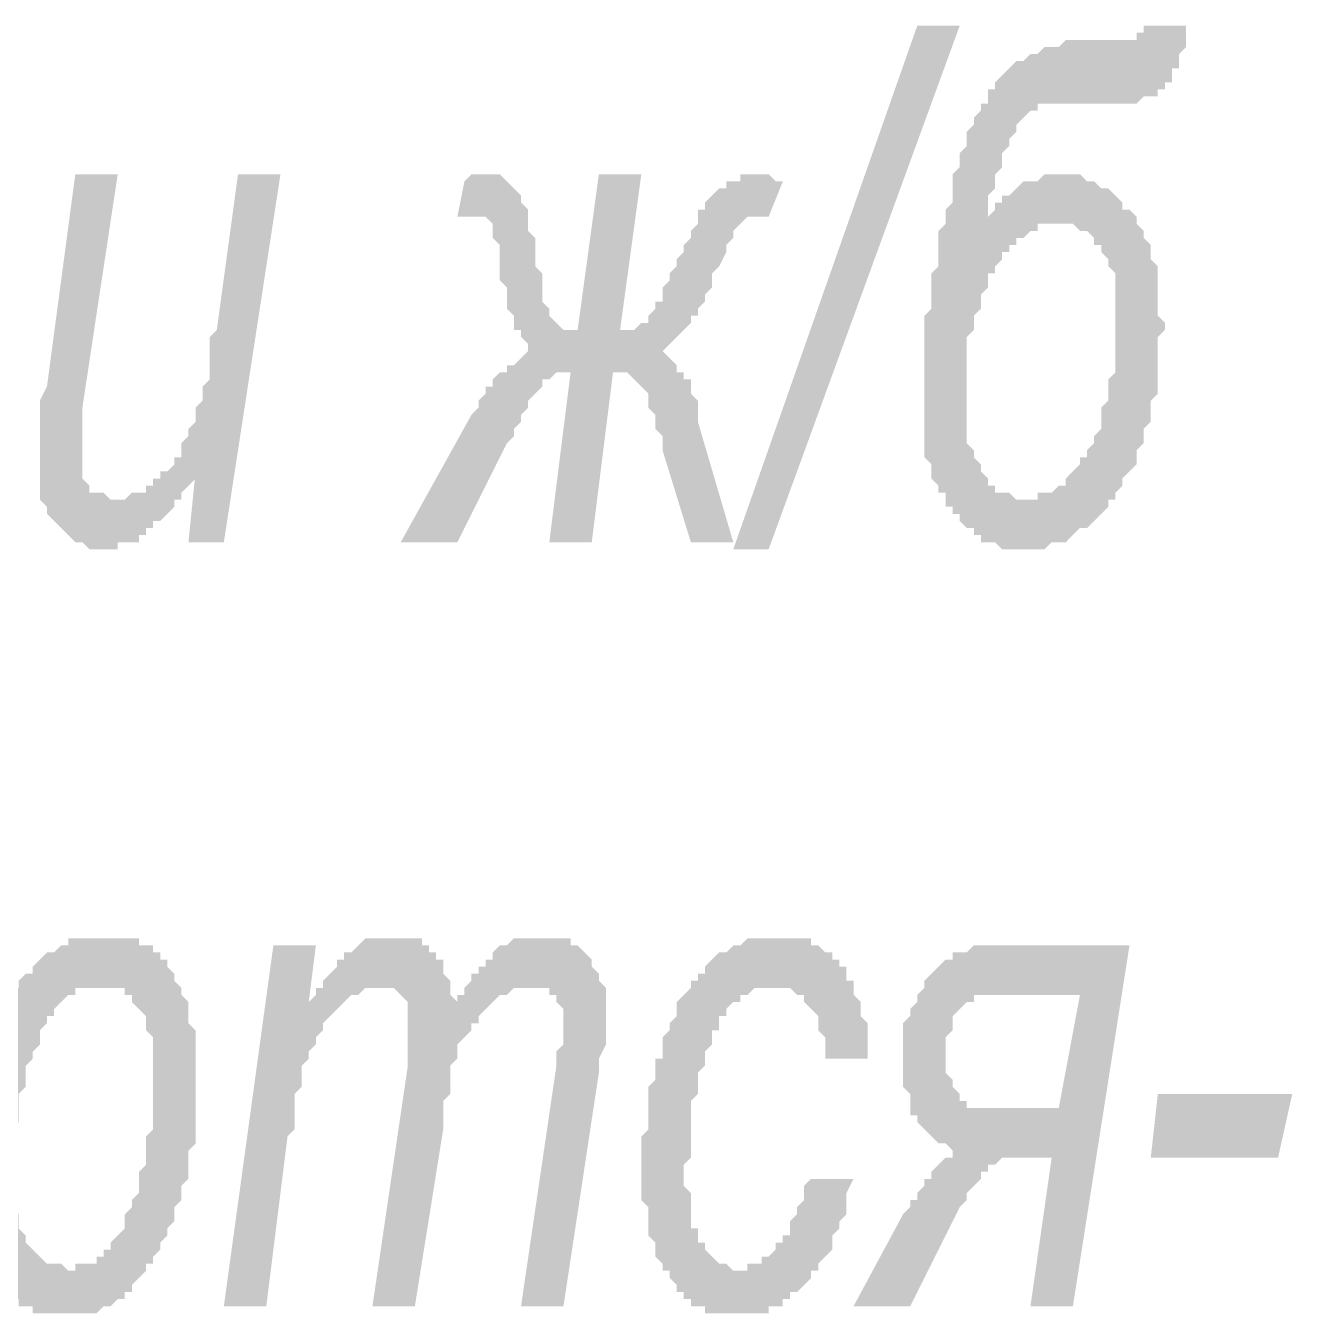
# Model space of a CAD drawing. Header units: millimetres. Extents: x 1372 to 666090, y 1285 to 31551.
# Drawn here: x 514889 to 515636, y 5129 to 5888 of the extents above; entities that cross this region are included whole.
import ezdxf

# ---------------------------------------------------------------- set-up
doc = ezdxf.new("R2010")
doc.units = ezdxf.units.MM
doc.layers.add('PDF _75-АЗ Штамп', color=7, linetype='Continuous')

msp = doc.modelspace()

# ---------------------------------------------------------------- hatches: boundary and pattern name
at = {"layer": 'PDF _75-АЗ Штамп', "transparency": 33554559}
h = msp.add_hatch(color=256, dxfattribs=at)
h.paths.add_polyline_path([(515548.53, 5888.28), (515573.56, 5888.28), (515573.56, 5884.11), (515573.56, 5875.77), (515569.39, 5871.6), (515569.39, 5867.42), (515569.39, 5863.25), (515565.22, 5863.25), (515565.22, 5859.08), (515565.22, 5854.91), (515561.05, 5854.91), (515561.05, 5850.74), (515556.88, 5850.74), (515556.88, 5850.74), (515556.88, 5846.57), (515552.71, 5846.57), (515548.53, 5846.57), (515548.53, 5846.57), (515544.36, 5842.4), (515540.19, 5842.4), (515540.19, 5842.4), (515536.02, 5842.4), (515531.85, 5842.4), (515527.68, 5842.4), (515502.65, 5842.4), (515498.48, 5842.4), (515498.48, 5842.4), (515494.31, 5842.4), (515490.14, 5842.4), (515485.97, 5842.4), (515485.97, 5838.23), (515481.8, 5838.23), (515481.8, 5838.23), (515477.62, 5834.05), (515477.62, 5834.05), (515473.45, 5829.88), (515473.45, 5825.71), (515469.28, 5821.54), (515469.28, 5821.54), (515469.28, 5817.37), (515469.28, 5817.37), (515465.11, 5813.2), (515465.11, 5809.03), (515465.11, 5809.03), (515465.11, 5804.86), (515460.94, 5800.69), (515460.94, 5796.51), (515460.94, 5792.34), (515456.77, 5788.17), (515456.77, 5779.83), (515456.77, 5775.66), (515452.6, 5775.66), (515456.77, 5775.66), (515460.94, 5779.83), (515460.94, 5784), (515465.11, 5784), (515465.11, 5788.17), (515469.28, 5788.17), (515473.45, 5792.34), (515473.45, 5792.34), (515477.62, 5796.51), (515477.62, 5796.51), (515481.8, 5796.51), (515481.8, 5796.51), (515485.97, 5796.51), (515490.14, 5800.69), (515494.31, 5800.69), (515494.31, 5800.69), (515498.48, 5800.69), (515498.48, 5800.69), (515502.65, 5800.69), (515502.65, 5800.69), (515506.82, 5800.69), (515510.99, 5800.69), (515510.99, 5800.69), (515515.16, 5796.51), (515519.34, 5796.51), (515519.34, 5796.51), (515523.51, 5792.34), (515523.51, 5792.34), (515527.68, 5792.34), (515531.85, 5788.17), (515531.85, 5788.17), (515536.02, 5784), (515536.02, 5779.83), (515540.19, 5779.83), (515540.19, 5779.83), (515544.36, 5775.66), (515544.36, 5771.49), (515544.36, 5771.49), (515548.53, 5767.32), (515548.53, 5763.14), (515548.53, 5763.14), (515552.71, 5758.97), (515552.71, 5754.8), (515552.71, 5750.63), (515556.88, 5746.46), (515556.88, 5742.29), (515556.88, 5738.12), (515556.88, 5733.95), (515556.88, 5729.78), (515556.88, 5725.6), (515556.88, 5721.43), (515556.88, 5717.26), (515561.05, 5713.09), (515561.05, 5708.92), (515556.88, 5704.75), (515556.88, 5700.58), (515556.88, 5696.41), (515556.88, 5692.23), (515556.88, 5688.06), (515556.88, 5688.06), (515556.88, 5683.89), (515556.88, 5679.72), (515556.88, 5675.55), (515556.88, 5671.38), (515552.71, 5667.21), (515552.71, 5663.04), (515552.71, 5658.87), (515552.71, 5654.69), (515548.53, 5650.52), (515548.53, 5646.35), (515548.53, 5646.35), (515548.53, 5642.18), (515544.36, 5638.01), (515544.36, 5633.84), (515544.36, 5629.67), (515540.19, 5625.5), (515540.19, 5625.5), (515536.02, 5621.32), (515536.02, 5621.32), (515536.02, 5617.15), (515531.85, 5612.98), (515531.85, 5608.81), (515527.68, 5608.81), (515527.68, 5604.64), (515523.51, 5600.47), (515523.51, 5600.47), (515519.34, 5596.3), (515519.34, 5596.3), (515515.16, 5592.13), (515510.99, 5592.13), (515510.99, 5592.13), (515506.82, 5587.96), (515506.82, 5587.96), (515502.65, 5583.78), (515498.48, 5583.78), (515498.48, 5583.78), (515494.31, 5583.78), (515494.31, 5583.78), (515490.14, 5579.61), (515485.97, 5579.61), (515481.8, 5579.61), (515481.8, 5579.61), (515477.62, 5579.61), (515473.45, 5579.61), (515473.45, 5579.61), (515469.28, 5579.61), (515465.11, 5579.61), (515460.94, 5583.78), (515460.94, 5583.78), (515456.77, 5583.78), (515452.6, 5583.78), (515452.6, 5587.96), (515448.43, 5587.96), (515448.43, 5592.13), (515444.25, 5592.13), (515444.25, 5592.13), (515440.08, 5596.3), (515440.08, 5600.47), (515435.91, 5600.47), (515435.91, 5604.64), (515431.74, 5604.64), (515431.74, 5608.81), (515431.74, 5612.98), (515427.57, 5612.98), (515427.57, 5617.15), (515423.4, 5621.32), (515423.4, 5625.5), (515423.4, 5629.67), (515423.4, 5629.67), (515419.23, 5633.84), (515419.23, 5638.01), (515419.23, 5642.18), (515419.23, 5646.35), (515419.23, 5650.52), (515419.23, 5654.69), (515419.23, 5658.87), (515419.23, 5663.04), (515419.23, 5667.21), (515419.23, 5671.38), (515419.23, 5675.55), (515419.23, 5675.55), (515419.23, 5679.72), (515419.23, 5683.89), (515419.23, 5688.06), (515419.23, 5692.23), (515419.23, 5696.41), (515419.23, 5700.58), (515419.23, 5700.58), (515419.23, 5704.75), (515419.23, 5708.92), (515419.23, 5713.09), (515419.23, 5717.26), (515423.4, 5721.43), (515423.4, 5725.6), (515423.4, 5729.78), (515423.4, 5733.95), (515423.4, 5738.12), (515423.4, 5742.29), (515427.57, 5746.46), (515427.57, 5750.63), (515427.57, 5754.8), (515427.57, 5758.97), (515427.57, 5767.32), (515431.74, 5771.49), (515431.74, 5775.66), (515431.74, 5779.83), (515435.91, 5784), (515435.91, 5788.17), (515435.91, 5792.34), (515435.91, 5800.69), (515440.08, 5804.86), (515440.08, 5809.03), (515440.08, 5813.2), (515444.25, 5817.37), (515444.25, 5821.54), (515444.25, 5825.71), (515448.43, 5829.88), (515448.43, 5829.88), (515448.43, 5834.05), (515452.6, 5838.23), (515452.6, 5842.4), (515456.77, 5842.4), (515456.77, 5846.57), (515456.77, 5850.74), (515460.94, 5850.74), (515460.94, 5854.91), (515460.94, 5854.91), (515465.11, 5859.08), (515465.11, 5859.08), (515465.11, 5859.08), (515469.28, 5863.25), (515469.28, 5863.25), (515473.45, 5867.42), (515473.45, 5867.42), (515477.62, 5867.42), (515481.8, 5871.6), (515481.8, 5871.6), (515485.97, 5871.6), (515490.14, 5875.77), (515490.14, 5875.77), (515494.31, 5875.77), (515498.48, 5875.77), (515498.48, 5875.77), (515502.65, 5879.94), (515506.82, 5879.94), (515510.99, 5879.94), (515510.99, 5879.94), (515510.99, 5879.94), (515536.02, 5879.94), (515540.19, 5879.94), (515540.19, 5879.94), (515544.36, 5879.94), (515544.36, 5884.11), (515548.53, 5884.11), (515548.53, 5888.28)], flags=0)
h.paths.add_polyline_path([(515531.85, 5713.09), (515531.85, 5717.26), (515531.85, 5721.43), (515531.85, 5725.6), (515531.85, 5729.78), (515531.85, 5733.95), (515531.85, 5738.12), (515531.85, 5742.29), (515527.68, 5746.46), (515527.68, 5746.46), (515527.68, 5750.63), (515523.51, 5754.8), (515523.51, 5754.8), (515523.51, 5758.97), (515519.34, 5758.97), (515519.34, 5763.14), (515515.16, 5767.32), (515515.16, 5767.32), (515510.99, 5767.32), (515506.82, 5771.49), (515506.82, 5771.49), (515502.65, 5771.49), (515498.48, 5771.49), (515498.48, 5771.49), (515494.31, 5771.49), (515494.31, 5771.49), (515490.14, 5771.49), (515485.97, 5771.49), (515485.97, 5767.32), (515481.8, 5767.32), (515481.8, 5767.32), (515477.62, 5763.14), (515473.45, 5763.14), (515473.45, 5758.97), (515469.28, 5758.97), (515469.28, 5754.8), (515465.11, 5754.8), (515465.11, 5750.63), (515460.94, 5746.46), (515460.94, 5742.29), (515456.77, 5742.29), (515456.77, 5738.12), (515456.77, 5738.12), (515456.77, 5733.95), (515452.6, 5729.78), (515452.6, 5725.6), (515452.6, 5721.43), (515448.43, 5717.26), (515448.43, 5717.26), (515448.43, 5713.09), (515448.43, 5708.92), (515444.25, 5704.75), (515444.25, 5700.58), (515444.25, 5696.41), (515444.25, 5692.23), (515444.25, 5688.06), (515444.25, 5683.89), (515444.25, 5679.72), (515444.25, 5675.55), (515444.25, 5671.38), (515444.25, 5667.21), (515444.25, 5663.04), (515444.25, 5658.87), (515444.25, 5654.69), (515444.25, 5650.52), (515444.25, 5646.35), (515444.25, 5642.18), (515448.43, 5638.01), (515448.43, 5638.01), (515448.43, 5633.84), (515452.6, 5629.67), (515452.6, 5625.5), (515452.6, 5625.5), (515456.77, 5621.32), (515456.77, 5617.15), (515460.94, 5617.15), (515460.94, 5612.98), (515465.11, 5612.98), (515469.28, 5612.98), (515469.28, 5612.98), (515473.45, 5608.81), (515477.62, 5608.81), (515477.62, 5608.81), (515481.8, 5608.81), (515485.97, 5608.81), (515485.97, 5612.98), (515490.14, 5612.98), (515490.14, 5612.98), (515494.31, 5612.98), (515498.48, 5617.15), (515498.48, 5617.15), (515502.65, 5617.15), (515502.65, 5621.32), (515506.82, 5625.5), (515506.82, 5625.5), (515510.99, 5629.67), (515510.99, 5633.84), (515515.16, 5633.84), (515515.16, 5638.01), (515519.34, 5642.18), (515519.34, 5642.18), (515519.34, 5646.35), (515523.51, 5650.52), (515523.51, 5654.69), (515523.51, 5658.87), (515523.51, 5663.04), (515527.68, 5667.21), (515527.68, 5671.38), (515527.68, 5675.55), (515527.68, 5679.72), (515531.85, 5683.89), (515531.85, 5688.06), (515531.85, 5688.06), (515531.85, 5692.23), (515531.85, 5696.41), (515531.85, 5700.58), (515531.85, 5704.75), (515531.85, 5708.92), (515531.85, 5713.09)], flags=0)
for points in [[(514989.6, 5625.5), (514989.6, 5621.32), (514985.42, 5617.15), (514981.25, 5612.98), (514981.25, 5608.81), (514977.08, 5608.81), (514977.08, 5604.64), (514972.91, 5600.47), (514972.91, 5600.47), (514968.74, 5596.3), (514964.57, 5596.3), (514964.57, 5592.13), (514960.4, 5592.13), (514960.4, 5587.96), (514956.23, 5587.96), (514956.23, 5583.78), (514952.06, 5583.78), (514947.88, 5583.78), (514947.88, 5583.78), (514943.71, 5583.78), (514943.71, 5579.61), (514939.54, 5579.61), (514939.54, 5579.61), (514935.37, 5579.61), (514935.37, 5579.61), (514931.2, 5579.61), (514927.03, 5579.61), (514927.03, 5579.61), (514922.86, 5583.78), (514918.69, 5583.78), (514918.69, 5583.78), (514914.51, 5587.96), (514914.51, 5587.96), (514910.34, 5592.13), (514910.34, 5592.13), (514906.17, 5596.3), (514906.17, 5596.3), (514902, 5600.47), (514902, 5604.64), (514897.83, 5608.81), (514897.83, 5612.98), (514897.83, 5612.98), (514897.83, 5617.15), (514897.83, 5621.32), (514897.83, 5625.5), (514897.83, 5629.67), (514897.83, 5633.84), (514897.83, 5633.84), (514897.83, 5638.01), (514897.83, 5642.18), (514897.83, 5646.35), (514897.83, 5650.52), (514897.83, 5654.69), (514897.83, 5658.87), (514897.83, 5663.04), (514897.83, 5667.21), (514902, 5675.55), (514902, 5675.55), (514918.69, 5800.69), (514943.71, 5800.69), (514922.86, 5663.04), (514922.86, 5658.87), (514922.86, 5654.69), (514922.86, 5650.52), (514922.86, 5646.35), (514922.86, 5642.18), (514922.86, 5638.01), (514922.86, 5638.01), (514922.86, 5629.67), (514922.86, 5625.5), (514922.86, 5625.5), (514922.86, 5621.32), (514927.03, 5617.15), (514927.03, 5617.15), (514927.03, 5612.98), (514931.2, 5612.98), (514935.37, 5612.98), (514935.37, 5612.98), (514939.54, 5608.81), (514943.71, 5608.81), (514943.71, 5608.81), (514947.88, 5608.81), (514952.06, 5612.98), (514952.06, 5612.98), (514956.23, 5612.98), (514960.4, 5612.98), (514960.4, 5617.15), (514964.57, 5617.15), (514964.57, 5621.32), (514968.74, 5621.32), (514968.74, 5625.5), (514972.91, 5625.5), (514977.08, 5629.67), (514977.08, 5633.84), (514981.25, 5633.84), (514981.25, 5638.01), (514981.25, 5642.18), (514985.42, 5646.35), (514985.42, 5646.35), (514985.42, 5650.52), (514989.6, 5654.69), (514989.6, 5658.87), (514989.6, 5663.04), (514993.77, 5667.21), (514993.77, 5667.21), (514993.77, 5671.38), (514993.77, 5675.55), (514993.77, 5675.55), (514997.94, 5679.72), (514997.94, 5683.89), (514997.94, 5688.06), (514997.94, 5692.23), (514997.94, 5696.41), (514997.94, 5704.75), (515002.11, 5708.92), (515014.62, 5800.69), (515039.65, 5800.69), (515006.28, 5583.78), (514985.42, 5583.78)], [(515227.35, 5800.69), (515252.38, 5800.69), (515239.87, 5708.92), (515244.04, 5708.92), (515244.04, 5708.92), (515248.21, 5708.92), (515248.21, 5708.92), (515252.38, 5713.09), (515256.55, 5713.09), (515256.55, 5717.26), (515256.55, 5717.26), (515260.72, 5721.43), (515260.72, 5721.43), (515260.72, 5725.6), (515264.89, 5725.6), (515264.89, 5729.78), (515264.89, 5733.95), (515269.06, 5738.12), (515269.06, 5742.29), (515273.24, 5746.46), (515273.24, 5750.63), (515277.41, 5754.8), (515277.41, 5758.97), (515281.58, 5763.14), (515281.58, 5767.32), (515285.75, 5771.49), (515285.75, 5775.66), (515285.75, 5779.83), (515289.92, 5779.83), (515289.92, 5784), (515294.09, 5788.17), (515294.09, 5788.17), (515298.26, 5792.34), (515298.26, 5792.34), (515298.26, 5792.34), (515302.43, 5792.34), (515302.43, 5796.51), (515306.61, 5796.51), (515310.78, 5796.51), (515310.78, 5800.69), (515314.95, 5800.69), (515319.12, 5800.69), (515319.12, 5800.69), (515323.29, 5800.69), (515323.29, 5800.69), (515327.46, 5800.69), (515331.63, 5796.51), (515331.63, 5796.51), (515335.8, 5796.51), (515327.46, 5775.66), (515327.46, 5775.66), (515323.29, 5775.66), (515319.12, 5775.66), (515319.12, 5775.66), (515319.12, 5775.66), (515314.95, 5775.66), (515314.95, 5775.66), (515310.78, 5771.49), (515310.78, 5771.49), (515306.61, 5767.32), (515306.61, 5767.32), (515306.61, 5763.14), (515302.43, 5758.97), (515302.43, 5758.97), (515302.43, 5754.8), (515298.26, 5746.46), (515298.26, 5746.46), (515294.09, 5742.29), (515294.09, 5738.12), (515294.09, 5733.95), (515289.92, 5729.78), (515289.92, 5725.6), (515285.75, 5721.43), (515285.75, 5717.26), (515281.58, 5717.26), (515281.58, 5713.09), (515277.41, 5708.92), (515277.41, 5708.92), (515273.24, 5704.75), (515273.24, 5704.75), (515269.06, 5700.58), (515269.06, 5700.58), (515264.89, 5696.41), (515264.89, 5696.41), (515260.72, 5696.41), (515264.89, 5696.41), (515269.06, 5692.23), (515269.06, 5692.23), (515273.24, 5688.06), (515273.24, 5683.89), (515273.24, 5683.89), (515277.41, 5683.89), (515277.41, 5679.72), (515281.58, 5679.72), (515281.58, 5675.55), (515281.58, 5671.38), (515285.75, 5667.21), (515285.75, 5663.04), (515285.75, 5658.87), (515285.75, 5654.69), (515306.61, 5583.78), (515281.58, 5583.78), (515264.89, 5638.01), (515264.89, 5646.35), (515260.72, 5650.52), (515260.72, 5654.69), (515260.72, 5658.87), (515256.55, 5663.04), (515256.55, 5667.21), (515256.55, 5667.21), (515256.55, 5671.38), (515252.38, 5675.55), (515252.38, 5675.55), (515252.38, 5675.55), (515248.21, 5679.72), (515248.21, 5679.72), (515244.04, 5683.89), (515239.87, 5683.89), (515239.87, 5683.89), (515235.7, 5683.89), (515223.18, 5583.78), (515198.15, 5583.78), (515210.67, 5683.89), (515210.67, 5683.89), (515206.5, 5683.89), (515202.33, 5683.89), (515202.33, 5683.89), (515198.15, 5679.72), (515198.15, 5679.72), (515193.98, 5679.72), (515193.98, 5675.55), (515193.98, 5675.55), (515189.81, 5671.38), (515189.81, 5671.38), (515185.64, 5667.21), (515185.64, 5663.04), (515181.47, 5658.87), (515181.47, 5654.69), (515177.3, 5650.52), (515177.3, 5646.35), (515173.13, 5642.18), (515143.93, 5583.78), (515110.56, 5583.78), (515152.27, 5658.87), (515152.27, 5658.87), (515156.44, 5663.04), (515156.44, 5667.21), (515160.61, 5671.38), (515160.61, 5675.55), (515164.79, 5675.55), (515164.79, 5679.72), (515168.96, 5683.89), (515173.13, 5683.89), (515173.13, 5688.06), (515177.3, 5688.06), (515177.3, 5688.06), (515181.47, 5692.23), (515181.47, 5692.23), (515185.64, 5696.41), (515185.64, 5696.41), (515189.81, 5696.41), (515185.64, 5696.41), (515185.64, 5700.58), (515181.47, 5704.75), (515181.47, 5708.92), (515177.3, 5708.92), (515177.3, 5713.09), (515177.3, 5713.09), (515177.3, 5717.26), (515173.13, 5721.43), (515173.13, 5721.43), (515173.13, 5725.6), (515173.13, 5729.78), (515173.13, 5733.95), (515168.96, 5738.12), (515168.96, 5742.29), (515168.96, 5750.63), (515168.96, 5754.8), (515168.96, 5758.97), (515164.79, 5763.14), (515164.79, 5767.32), (515164.79, 5771.49), (515164.79, 5771.49), (515160.61, 5775.66), (515160.61, 5775.66), (515156.44, 5775.66), (515156.44, 5775.66), (515152.27, 5775.66), (515148.1, 5775.66), (515143.93, 5775.66), (515148.1, 5796.51), (515152.27, 5800.69), (515152.27, 5800.69), (515156.44, 5800.69), (515160.61, 5800.69), (515160.61, 5800.69), (515164.79, 5800.69), (515168.96, 5800.69), (515168.96, 5800.69), (515173.13, 5796.51), (515173.13, 5796.51), (515177.3, 5792.34), (515177.3, 5792.34), (515181.47, 5788.17), (515181.47, 5788.17), (515181.47, 5784), (515185.64, 5779.83), (515185.64, 5779.83), (515185.64, 5775.66), (515185.64, 5771.49), (515185.64, 5767.32), (515189.81, 5763.14), (515189.81, 5754.8), (515189.81, 5750.63), (515189.81, 5746.46), (515193.98, 5742.29), (515193.98, 5738.12), (515193.98, 5733.95), (515193.98, 5729.78), (515193.98, 5725.6), (515198.15, 5721.43), (515198.15, 5717.26), (515198.15, 5717.26), (515198.15, 5717.26), (515202.33, 5713.09), (515202.33, 5713.09), (515206.5, 5708.92), (515206.5, 5708.92), (515210.67, 5708.92), (515214.84, 5708.92), (515214.84, 5708.92)], [(515006.28, 5133.3), (515035.48, 5346.03), (515060.51, 5346.03), (515056.33, 5312.66), (515060.51, 5316.83), (515060.51, 5321), (515064.68, 5321), (515064.68, 5325.17), (515068.85, 5329.34), (515068.85, 5329.34), (515073.02, 5333.51), (515073.02, 5337.68), (515077.19, 5337.68), (515077.19, 5341.86), (515081.36, 5341.86), (515081.36, 5341.86), (515085.53, 5346.03), (515085.53, 5346.03), (515089.7, 5350.2), (515093.88, 5350.2), (515093.88, 5350.2), (515098.05, 5350.2), (515102.22, 5350.2), (515102.22, 5350.2), (515106.39, 5350.2), (515110.56, 5350.2), (515114.73, 5350.2), (515114.73, 5350.2), (515118.9, 5350.2), (515123.07, 5350.2), (515123.07, 5346.03), (515127.24, 5346.03), (515127.24, 5341.86), (515131.42, 5341.86), (515131.42, 5337.68), (515135.59, 5337.68), (515135.59, 5333.51), (515135.59, 5329.34), (515139.76, 5325.17), (515139.76, 5321), (515139.76, 5316.83), (515143.93, 5312.66), (515143.93, 5312.66), (515143.93, 5316.83), (515148.1, 5316.83), (515148.1, 5321), (515152.27, 5325.17), (515152.27, 5329.34), (515156.44, 5329.34), (515156.44, 5333.51), (515160.61, 5333.51), (515160.61, 5337.68), (515164.79, 5337.68), (515164.79, 5341.86), (515164.79, 5341.86), (515168.96, 5346.03), (515173.13, 5346.03), (515173.13, 5346.03), (515177.3, 5350.2), (515181.47, 5350.2), (515181.47, 5350.2), (515185.64, 5350.2), (515189.81, 5350.2), (515189.81, 5350.2), (515193.98, 5350.2), (515198.15, 5350.2), (515198.15, 5350.2), (515202.33, 5350.2), (515206.5, 5350.2), (515210.67, 5350.2), (515210.67, 5346.03), (515214.84, 5346.03), (515214.84, 5346.03), (515219.01, 5341.86), (515219.01, 5341.86), (515223.18, 5337.68), (515223.18, 5337.68), (515223.18, 5333.51), (515227.35, 5329.34), (515227.35, 5325.17), (515227.35, 5325.17), (515231.52, 5321), (515231.52, 5316.83), (515231.52, 5312.66), (515231.52, 5308.49), (515231.52, 5304.32), (515231.52, 5300.14), (515231.52, 5295.97), (515231.52, 5295.97), (515231.52, 5291.8), (515231.52, 5287.63), (515227.35, 5279.29), (515227.35, 5275.12), (515227.35, 5270.95), (515227.35, 5270.95), (515206.5, 5133.3), (515181.47, 5133.3), (515202.33, 5275.12), (515202.33, 5279.29), (515202.33, 5283.46), (515206.5, 5287.63), (515206.5, 5291.8), (515206.5, 5295.97), (515206.5, 5300.14), (515206.5, 5300.14), (515206.5, 5304.32), (515206.5, 5308.49), (515202.33, 5312.66), (515202.33, 5312.66), (515202.33, 5316.83), (515198.15, 5316.83), (515198.15, 5321), (515193.98, 5321), (515189.81, 5321), (515185.64, 5321), (515185.64, 5321), (515185.64, 5321), (515181.47, 5321), (515181.47, 5321), (515177.3, 5321), (515173.13, 5316.83), (515173.13, 5316.83), (515168.96, 5316.83), (515164.79, 5312.66), (515164.79, 5312.66), (515160.61, 5308.49), (515160.61, 5308.49), (515156.44, 5304.32), (515156.44, 5300.14), (515152.27, 5300.14), (515152.27, 5295.97), (515148.1, 5291.8), (515148.1, 5291.8), (515143.93, 5287.63), (515143.93, 5287.63), (515143.93, 5283.46), (515143.93, 5279.29), (515143.93, 5279.29), (515139.76, 5275.12), (515139.76, 5270.95), (515139.76, 5266.77), (515139.76, 5262.6), (515139.76, 5258.43), (515135.59, 5254.26), (515135.59, 5250.09), (515135.59, 5245.92), (515135.59, 5241.75), (515135.59, 5237.58), (515118.9, 5133.3), (515093.88, 5133.3), (515114.73, 5275.12), (515114.73, 5283.46), (515114.73, 5287.63), (515114.73, 5291.8), (515114.73, 5295.97), (515114.73, 5295.97), (515114.73, 5300.14), (515114.73, 5304.32), (515114.73, 5308.49), (515114.73, 5308.49), (515114.73, 5312.66), (515110.56, 5316.83), (515110.56, 5316.83), (515106.39, 5321), (515106.39, 5321), (515102.22, 5321), (515098.05, 5321), (515098.05, 5321), (515093.88, 5321), (515093.88, 5321), (515089.7, 5321), (515085.53, 5316.83), (515085.53, 5316.83), (515081.36, 5316.83), (515077.19, 5312.66), (515077.19, 5312.66), (515073.02, 5308.49), (515073.02, 5308.49), (515068.85, 5304.32), (515068.85, 5304.32), (515064.68, 5300.14), (515064.68, 5295.97), (515060.51, 5291.8), (515060.51, 5291.8), (515060.51, 5287.63), (515056.33, 5283.46), (515056.33, 5283.46), (515056.33, 5279.29), (515052.16, 5275.12), (515052.16, 5270.95), (515052.16, 5266.77), (515052.16, 5266.77), (515052.16, 5262.6), (515047.99, 5258.43), (515047.99, 5254.26), (515047.99, 5250.09), (515047.99, 5241.75), (515047.99, 5237.58), (515043.82, 5233.41), (515043.82, 5233.41), (515031.31, 5133.3)], [(515352.49, 5208.38), (515377.52, 5208.38), (515373.34, 5200.04), (515373.34, 5195.86), (515373.34, 5191.69), (515373.34, 5187.52), (515369.17, 5183.35), (515369.17, 5183.35), (515369.17, 5179.18), (515365, 5175.01), (515365, 5170.84), (515365, 5166.67), (515360.83, 5162.49), (515360.83, 5162.49), (515356.66, 5158.32), (515356.66, 5154.15), (515352.49, 5154.15), (515352.49, 5149.98), (515352.49, 5149.98), (515348.32, 5145.81), (515348.32, 5145.81), (515344.15, 5141.64), (515339.98, 5141.64), (515339.98, 5137.47), (515335.8, 5137.47), (515335.8, 5133.3), (515331.63, 5133.3), (515327.46, 5133.3), (515327.46, 5129.13), (515323.29, 5129.13), (515319.12, 5129.13), (515319.12, 5129.13), (515314.95, 5129.13), (515310.78, 5129.13), (515310.78, 5129.13), (515306.61, 5129.13), (515306.61, 5129.13), (515302.43, 5129.13), (515298.26, 5129.13), (515298.26, 5129.13), (515294.09, 5129.13), (515289.92, 5129.13), (515289.92, 5133.3), (515285.75, 5133.3), (515281.58, 5133.3), (515281.58, 5137.47), (515277.41, 5137.47), (515277.41, 5141.64), (515273.24, 5141.64), (515273.24, 5145.81), (515269.06, 5149.98), (515269.06, 5149.98), (515269.06, 5154.15), (515264.89, 5154.15), (515264.89, 5158.32), (515260.72, 5162.49), (515260.72, 5166.67), (515260.72, 5166.67), (515260.72, 5170.84), (515256.55, 5175.01), (515256.55, 5179.18), (515256.55, 5183.35), (515256.55, 5187.52), (515256.55, 5191.69), (515252.38, 5195.86), (515252.38, 5200.04), (515252.38, 5204.21), (515252.38, 5208.38), (515252.38, 5212.55), (515252.38, 5212.55), (515252.38, 5216.72), (515252.38, 5220.89), (515252.38, 5225.06), (515252.38, 5229.23), (515252.38, 5233.41), (515256.55, 5237.58), (515256.55, 5241.75), (515256.55, 5245.92), (515256.55, 5250.09), (515256.55, 5254.26), (515256.55, 5258.43), (515256.55, 5262.6), (515260.72, 5266.77), (515260.72, 5270.95), (515260.72, 5275.12), (515260.72, 5279.29), (515264.89, 5279.29), (515264.89, 5283.46), (515264.89, 5287.63), (515264.89, 5291.8), (515269.06, 5295.97), (515269.06, 5300.14), (515269.06, 5300.14), (515273.24, 5304.32), (515273.24, 5308.49), (515273.24, 5312.66), (515277.41, 5316.83), (515277.41, 5316.83), (515281.58, 5321), (515281.58, 5325.17), (515285.75, 5325.17), (515285.75, 5329.34), (515289.92, 5329.34), (515289.92, 5333.51), (515289.92, 5333.51), (515294.09, 5337.68), (515294.09, 5337.68), (515298.26, 5341.86), (515302.43, 5341.86), (515302.43, 5341.86), (515306.61, 5346.03), (515310.78, 5346.03), (515310.78, 5346.03), (515314.95, 5350.2), (515319.12, 5350.2), (515319.12, 5350.2), (515323.29, 5350.2), (515327.46, 5350.2), (515327.46, 5350.2), (515331.63, 5350.2), (515331.63, 5350.2), (515335.8, 5350.2), (515339.98, 5350.2), (515344.15, 5350.2), (515344.15, 5350.2), (515348.32, 5350.2), (515352.49, 5350.2), (515352.49, 5346.03), (515356.66, 5346.03), (515356.66, 5346.03), (515360.83, 5341.86), (515365, 5341.86), (515365, 5337.68), (515369.17, 5337.68), (515369.17, 5333.51), (515373.34, 5333.51), (515373.34, 5329.34), (515373.34, 5325.17), (515377.52, 5325.17), (515377.52, 5321), (515377.52, 5316.83), (515381.69, 5312.66), (515381.69, 5308.49), (515381.69, 5304.32), (515381.69, 5304.32), (515385.86, 5300.14), (515385.86, 5295.97), (515385.86, 5291.8), (515385.86, 5287.63), (515385.86, 5283.46), (515385.86, 5279.29), (515360.83, 5279.29), (515360.83, 5283.46), (515360.83, 5287.63), (515360.83, 5291.8), (515356.66, 5295.97), (515356.66, 5300.14), (515356.66, 5304.32), (515356.66, 5304.32), (515352.49, 5308.49), (515352.49, 5308.49), (515348.32, 5312.66), (515348.32, 5316.83), (515344.15, 5316.83), (515344.15, 5316.83), (515339.98, 5321), (515335.8, 5321), (515335.8, 5321), (515331.63, 5321), (515331.63, 5321), (515327.46, 5321), (515323.29, 5321), (515323.29, 5321), (515319.12, 5321), (515314.95, 5316.83), (515314.95, 5316.83), (515310.78, 5316.83), (515310.78, 5312.66), (515306.61, 5312.66), (515302.43, 5308.49), (515302.43, 5308.49), (515302.43, 5304.32), (515298.26, 5304.32), (515298.26, 5300.14), (515298.26, 5295.97), (515294.09, 5295.97), (515294.09, 5291.8), (515294.09, 5287.63), (515289.92, 5283.46), (515289.92, 5279.29), (515289.92, 5275.12), (515285.75, 5270.95), (515285.75, 5266.77), (515285.75, 5266.77), (515285.75, 5262.6), (515285.75, 5258.43), (515281.58, 5254.26), (515281.58, 5250.09), (515281.58, 5245.92), (515281.58, 5241.75), (515281.58, 5237.58), (515281.58, 5233.41), (515281.58, 5229.23), (515281.58, 5225.06), (515281.58, 5220.89), (515277.41, 5216.72), (515277.41, 5212.55), (515277.41, 5212.55), (515277.41, 5204.21), (515281.58, 5200.04), (515281.58, 5195.86), (515281.58, 5191.69), (515281.58, 5187.52), (515281.58, 5183.35), (515281.58, 5179.18), (515285.75, 5179.18), (515285.75, 5175.01), (515285.75, 5170.84), (515289.92, 5170.84), (515289.92, 5166.67), (515294.09, 5162.49), (515294.09, 5162.49), (515298.26, 5158.32), (515298.26, 5158.32), (515302.43, 5158.32), (515306.61, 5154.15), (515306.61, 5154.15), (515310.78, 5154.15), (515310.78, 5154.15), (515314.95, 5154.15), (515314.95, 5158.32), (515319.12, 5158.32), (515323.29, 5158.32), (515323.29, 5162.49), (515327.46, 5162.49), (515331.63, 5166.67), (515331.63, 5166.67), (515331.63, 5170.84), (515335.8, 5170.84), (515335.8, 5175.01), (515339.98, 5175.01), (515339.98, 5179.18), (515339.98, 5183.35), (515344.15, 5187.52), (515344.15, 5191.69), (515344.15, 5191.69), (515348.32, 5195.86), (515348.32, 5200.04), (515348.32, 5204.21), (515352.49, 5208.38), (515352.49, 5208.38)]]:
    msp.add_hatch(color=256, dxfattribs=at).paths.add_polyline_path(points)
h = msp.add_hatch(color=256, dxfattribs=at)
h.paths.add_polyline_path([(514818.58, 5346.03), (514843.6, 5346.03), (514831.09, 5254.26), (514860.29, 5254.26), (514860.29, 5258.43), (514860.29, 5262.6), (514860.29, 5266.77), (514860.29, 5270.95), (514864.46, 5275.12), (514864.46, 5275.12), (514864.46, 5279.29), (514864.46, 5283.46), (514868.63, 5287.63), (514868.63, 5291.8), (514868.63, 5295.97), (514872.8, 5300.14), (514872.8, 5300.14), (514872.8, 5304.32), (514876.97, 5308.49), (514876.97, 5312.66), (514881.15, 5316.83), (514881.15, 5316.83), (514885.32, 5321), (514885.32, 5321), (514885.32, 5325.17), (514889.49, 5329.34), (514893.66, 5329.34), (514893.66, 5333.51), (514897.83, 5337.68), (514897.83, 5337.68), (514902, 5341.86), (514902, 5341.86), (514906.17, 5341.86), (514910.34, 5346.03), (514910.34, 5346.03), (514914.51, 5346.03), (514914.51, 5350.2), (514918.69, 5350.2), (514922.86, 5350.2), (514922.86, 5350.2), (514927.03, 5350.2), (514931.2, 5350.2), (514931.2, 5350.2), (514935.37, 5350.2), (514939.54, 5350.2), (514939.54, 5350.2), (514943.71, 5350.2), (514947.88, 5350.2), (514947.88, 5350.2), (514952.06, 5350.2), (514956.23, 5350.2), (514956.23, 5346.03), (514960.4, 5346.03), (514964.57, 5346.03), (514964.57, 5341.86), (514968.74, 5341.86), (514968.74, 5337.68), (514972.91, 5337.68), (514972.91, 5333.51), (514977.08, 5329.34), (514977.08, 5329.34), (514977.08, 5325.17), (514981.25, 5321), (514981.25, 5321), (514981.25, 5316.83), (514985.42, 5312.66), (514985.42, 5308.49), (514985.42, 5304.32), (514985.42, 5300.14), (514989.6, 5295.97), (514989.6, 5291.8), (514989.6, 5287.63), (514989.6, 5283.46), (514989.6, 5279.29), (514989.6, 5275.12), (514989.6, 5270.95), (514989.6, 5266.77), (514989.6, 5266.77), (514989.6, 5262.6), (514989.6, 5258.43), (514989.6, 5254.26), (514989.6, 5250.09), (514989.6, 5245.92), (514989.6, 5241.75), (514989.6, 5237.58), (514989.6, 5233.41), (514989.6, 5229.23), (514985.42, 5225.06), (514985.42, 5220.89), (514985.42, 5216.72), (514985.42, 5212.55), (514985.42, 5208.38), (514981.25, 5204.21), (514981.25, 5200.04), (514981.25, 5200.04), (514981.25, 5195.86), (514977.08, 5191.69), (514977.08, 5187.52), (514977.08, 5183.35), (514972.91, 5179.18), (514972.91, 5175.01), (514972.91, 5175.01), (514968.74, 5170.84), (514968.74, 5170.84), (514968.74, 5166.67), (514964.57, 5162.49), (514964.57, 5158.32), (514960.4, 5158.32), (514960.4, 5154.15), (514956.23, 5149.98), (514956.23, 5149.98), (514952.06, 5145.81), (514952.06, 5141.64), (514947.88, 5141.64), (514947.88, 5137.47), (514943.71, 5137.47), (514943.71, 5137.47), (514939.54, 5133.3), (514935.37, 5133.3), (514935.37, 5133.3), (514931.2, 5129.13), (514931.2, 5129.13), (514927.03, 5129.13), (514922.86, 5129.13), (514922.86, 5129.13), (514918.69, 5129.13), (514914.51, 5129.13), (514914.51, 5129.13), (514910.34, 5129.13), (514906.17, 5129.13), (514902, 5129.13), (514902, 5129.13), (514897.83, 5129.13), (514893.66, 5129.13), (514893.66, 5133.3), (514889.49, 5133.3), (514885.32, 5133.3), (514885.32, 5137.47), (514881.15, 5137.47), (514881.15, 5141.64), (514876.97, 5141.64), (514876.97, 5145.81), (514872.8, 5145.81), (514872.8, 5149.98), (514872.8, 5149.98), (514868.63, 5154.15), (514868.63, 5158.32), (514864.46, 5162.49), (514864.46, 5166.67), (514864.46, 5170.84), (514860.29, 5170.84), (514860.29, 5175.01), (514860.29, 5179.18), (514860.29, 5183.35), (514856.12, 5187.52), (514856.12, 5191.69), (514856.12, 5195.86), (514856.12, 5200.04), (514856.12, 5204.21), (514856.12, 5208.38), (514856.12, 5208.38), (514856.12, 5212.55), (514856.12, 5216.72), (514856.12, 5220.89), (514856.12, 5225.06), (514826.92, 5225.06), (514810.24, 5133.3), (514785.21, 5133.3)], flags=0)
h.paths.add_polyline_path([(514881.15, 5208.38), (514881.15, 5204.21), (514881.15, 5200.04), (514881.15, 5195.86), (514881.15, 5191.69), (514885.32, 5187.52), (514885.32, 5183.35), (514885.32, 5183.35), (514885.32, 5179.18), (514889.49, 5175.01), (514889.49, 5170.84), (514889.49, 5170.84), (514893.66, 5166.67), (514893.66, 5166.67), (514897.83, 5162.49), (514897.83, 5162.49), (514902, 5158.32), (514902, 5158.32), (514906.17, 5158.32), (514910.34, 5158.32), (514914.51, 5154.15), (514914.51, 5154.15), (514918.69, 5154.15), (514918.69, 5158.32), (514922.86, 5158.32), (514922.86, 5158.32), (514927.03, 5158.32), (514931.2, 5158.32), (514931.2, 5162.49), (514935.37, 5162.49), (514935.37, 5166.67), (514939.54, 5166.67), (514939.54, 5170.84), (514943.71, 5175.01), (514943.71, 5175.01), (514947.88, 5179.18), (514947.88, 5183.35), (514947.88, 5187.52), (514952.06, 5191.69), (514952.06, 5195.86), (514952.06, 5195.86), (514956.23, 5200.04), (514956.23, 5204.21), (514956.23, 5208.38), (514956.23, 5212.55), (514960.4, 5216.72), (514960.4, 5220.89), (514960.4, 5225.06), (514960.4, 5229.23), (514960.4, 5233.41), (514964.57, 5237.58), (514964.57, 5241.75), (514964.57, 5245.92), (514964.57, 5250.09), (514964.57, 5254.26), (514964.57, 5258.43), (514964.57, 5262.6), (514964.57, 5266.77), (514964.57, 5270.95), (514964.57, 5270.95), (514964.57, 5275.12), (514964.57, 5279.29), (514964.57, 5283.46), (514964.57, 5287.63), (514964.57, 5291.8), (514960.4, 5295.97), (514960.4, 5300.14), (514960.4, 5304.32), (514956.23, 5308.49), (514956.23, 5308.49), (514956.23, 5308.49), (514952.06, 5312.66), (514952.06, 5316.83), (514947.88, 5316.83), (514947.88, 5321), (514943.71, 5321), (514943.71, 5321), (514939.54, 5321), (514935.37, 5321), (514935.37, 5321), (514931.2, 5321), (514927.03, 5321), (514927.03, 5321), (514922.86, 5321), (514918.69, 5321), (514918.69, 5316.83), (514914.51, 5316.83), (514914.51, 5316.83), (514910.34, 5312.66), (514910.34, 5312.66), (514906.17, 5308.49), (514906.17, 5304.32), (514902, 5304.32), (514902, 5300.14), (514897.83, 5295.97), (514897.83, 5291.8), (514897.83, 5287.63), (514893.66, 5283.46), (514893.66, 5279.29), (514893.66, 5279.29), (514889.49, 5275.12), (514889.49, 5270.95), (514889.49, 5266.77), (514889.49, 5262.6), (514885.32, 5258.43), (514885.32, 5254.26), (514885.32, 5250.09), (514885.32, 5245.92), (514885.32, 5241.75), (514881.15, 5237.58), (514881.15, 5237.58), (514881.15, 5233.41), (514881.15, 5229.23), (514881.15, 5225.06), (514881.15, 5220.89), (514881.15, 5212.55), (514881.15, 5208.38), (514881.15, 5208.38)], flags=0)
h = msp.add_hatch(color=256, dxfattribs=at)
h.paths.add_polyline_path([(515540.19, 5346.03), (515506.82, 5133.3), (515481.8, 5133.3), (515494.31, 5220.89), (515485.97, 5220.89), (515481.8, 5220.89), (515477.62, 5220.89), (515473.45, 5220.89), (515473.45, 5220.89), (515469.28, 5220.89), (515469.28, 5220.89), (515465.11, 5220.89), (515465.11, 5220.89), (515465.11, 5220.89), (515460.94, 5216.72), (515456.77, 5216.72), (515456.77, 5212.55), (515452.6, 5212.55), (515452.6, 5212.55), (515452.6, 5208.38), (515448.43, 5204.21), (515448.43, 5204.21), (515444.25, 5200.04), (515444.25, 5195.86), (515440.08, 5191.69), (515440.08, 5191.69), (515440.08, 5191.69), (515410.89, 5133.3), (515377.52, 5133.3), (515406.71, 5187.52), (515410.89, 5191.69), (515410.89, 5195.86), (515415.06, 5195.86), (515415.06, 5200.04), (515419.23, 5204.21), (515419.23, 5208.38), (515423.4, 5208.38), (515423.4, 5212.55), (515427.57, 5216.72), (515427.57, 5216.72), (515431.74, 5220.89), (515431.74, 5220.89), (515435.91, 5220.89), (515435.91, 5225.06), (515440.08, 5225.06), (515435.91, 5225.06), (515431.74, 5229.23), (515431.74, 5229.23), (515427.57, 5229.23), (515423.4, 5233.41), (515423.4, 5233.41), (515419.23, 5237.58), (515419.23, 5237.58), (515415.06, 5241.75), (515415.06, 5245.92), (515410.89, 5245.92), (515410.89, 5250.09), (515410.89, 5254.26), (515410.89, 5258.43), (515406.71, 5262.6), (515406.71, 5266.77), (515406.71, 5270.95), (515406.71, 5275.12), (515406.71, 5279.29), (515406.71, 5279.29), (515406.71, 5283.46), (515406.71, 5287.63), (515406.71, 5291.8), (515406.71, 5295.97), (515406.71, 5300.14), (515410.89, 5304.32), (515410.89, 5308.49), (515410.89, 5308.49), (515415.06, 5312.66), (515415.06, 5312.66), (515415.06, 5316.83), (515419.23, 5321), (515419.23, 5325.17), (515419.23, 5325.17), (515423.4, 5329.34), (515427.57, 5333.51), (515427.57, 5333.51), (515431.74, 5337.68), (515431.74, 5337.68), (515435.91, 5337.68), (515435.91, 5341.86), (515440.08, 5341.86), (515440.08, 5341.86), (515444.25, 5341.86), (515444.25, 5341.86), (515448.43, 5346.03), (515452.6, 5346.03), (515452.6, 5346.03), (515456.77, 5346.03), (515460.94, 5346.03), (515465.11, 5346.03), (515465.11, 5346.03), (515469.28, 5346.03), (515473.45, 5346.03)], flags=0)
h.paths.add_polyline_path([(515510.99, 5316.83), (515473.45, 5316.83), (515469.28, 5316.83), (515465.11, 5316.83), (515460.94, 5316.83), (515460.94, 5316.83), (515456.77, 5316.83), (515452.6, 5316.83), (515448.43, 5316.83), (515448.43, 5312.66), (515444.25, 5312.66), (515444.25, 5312.66), (515440.08, 5308.49), (515440.08, 5308.49), (515440.08, 5308.49), (515440.08, 5308.49), (515435.91, 5304.32), (515435.91, 5300.14), (515435.91, 5295.97), (515431.74, 5291.8), (515431.74, 5287.63), (515431.74, 5283.46), (515431.74, 5283.46), (515431.74, 5279.29), (515431.74, 5275.12), (515431.74, 5270.95), (515435.91, 5266.77), (515435.91, 5262.6), (515435.91, 5262.6), (515440.08, 5258.43), (515440.08, 5254.26), (515444.25, 5254.26), (515444.25, 5254.26), (515444.25, 5250.09), (515448.43, 5250.09), (515448.43, 5250.09), (515452.6, 5250.09), (515456.77, 5250.09), (515460.94, 5250.09), (515460.94, 5250.09), (515465.11, 5250.09), (515498.48, 5250.09)], flags=0)

# ---------------------------------------------------------------- linework, layer by layer
at = {"layer": 'PDF _75-АЗ Штамп', "lineweight": 18, "transparency": 33554559}
for points in [[(515306.61, 5579.61), (515415.06, 5888.28), (515327.46, 5579.61), (515440.08, 5888.28)], [(515552.71, 5220.89), (515556.88, 5258.43), (515627.79, 5220.89), (515636.13, 5258.43)]]:
    msp.add_solid(points, dxfattribs=at)

doc.saveas('drawing.dxf')
